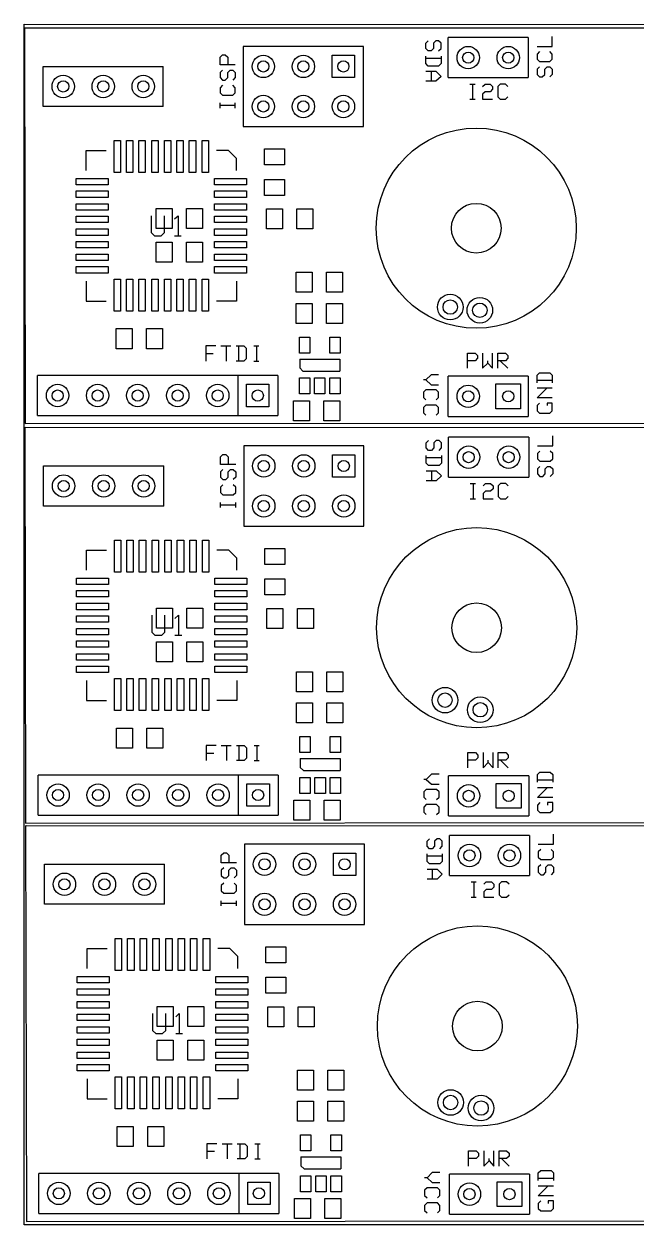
# Model space of a CAD drawing. Extents: x 0 to 7, y 0 to 3.
# Drawn here: x 0 to 1.532, y 0 to 3 of the extents above; entities that cross this region are included whole.
import ezdxf

# ---------------------------------------------------------------- set-up
doc = ezdxf.new("R2010")
doc.units = 0
doc.layers.get('0').update_dxf_attribs({"linetype": 'CONTINUOUS'})

msp = doc.modelspace()

# ---------------------------------------------------------------- linework, layer by layer
at = {"color": 7}
for p, q in [((0, 3), (6.998, 2.994)), ((0, 0), (0, 3)), ((0.001, 2.991), (0.003, 2.002)), ((6.993, 2.988), (0.002, 2.99)), ((0.848, 2.944), (0.548, 2.944)), ((0.548, 2.944), (0.548, 2.894)), ((0.848, 2.744), (0.848, 2.944)), ((1.004, 2.952), (1.01, 2.958)), ((1.004, 2.939), (1.004, 2.952)), ((1.029, 2.958), (1.023, 2.952)), ((1.023, 2.952), (1.023, 2.939)), ((1.036, 2.958), (1.029, 2.958)), ((1.042, 2.952), (1.036, 2.958)), ((1.042, 2.939), (1.042, 2.952)), ((1.06, 2.866), (1.06, 2.966)), ((1.26, 2.966), (1.06, 2.966)), ((1.26, 2.966), (1.26, 2.866)), ((1.282, 2.944), (1.32, 2.944)), ((1.32, 2.944), (1.32, 2.969)), ((0.49, 2.917), (0.496, 2.923)), ((0.49, 2.898), (0.49, 2.917)), ((0.496, 2.923), (0.503, 2.923)), ((0.503, 2.923), (0.509, 2.917)), ((0.509, 2.917), (0.509, 2.898)), ((0.77, 2.922), (0.826, 2.922)), ((0.77, 2.866), (0.77, 2.922)), ((0.826, 2.922), (0.826, 2.866)), ((1.01, 2.933), (1.004, 2.939)), ((1.004, 2.901), (1.004, 2.92)), ((1.042, 2.914), (1.004, 2.914)), ((1.017, 2.933), (1.01, 2.933)), ((1.023, 2.939), (1.017, 2.933)), ((1.036, 2.933), (1.042, 2.939)), ((1.042, 2.92), (1.042, 2.901)), ((1.288, 2.931), (1.282, 2.925)), ((1.282, 2.925), (1.282, 2.912)), ((1.282, 2.912), (1.288, 2.906)), ((1.32, 2.925), (1.314, 2.931)), ((1.314, 2.906), (1.32, 2.912)), ((1.32, 2.912), (1.32, 2.925)), ((0.048, 2.894), (0.348, 2.894)), ((0.048, 2.794), (0.048, 2.894)), ((0.348, 2.794), (0.348, 2.894)), ((0.528, 2.898), (0.49, 2.898)), ((0.496, 2.885), (0.49, 2.879)), ((0.509, 2.879), (0.515, 2.885)), ((0.515, 2.885), (0.522, 2.885)), ((0.522, 2.885), (0.528, 2.879)), ((0.548, 2.894), (0.548, 2.744)), ((1.01, 2.895), (1.004, 2.901)), ((1.004, 2.882), (1.029, 2.882)), ((1.036, 2.895), (1.01, 2.895)), ((1.017, 2.882), (1.017, 2.857)), ((1.029, 2.882), (1.042, 2.869)), ((1.042, 2.901), (1.036, 2.895)), ((1.288, 2.893), (1.282, 2.887)), ((1.282, 2.887), (1.282, 2.874)), ((1.288, 2.906), (1.314, 2.906)), ((1.301, 2.887), (1.307, 2.893)), ((1.301, 2.874), (1.301, 2.887)), ((1.307, 2.893), (1.314, 2.893)), ((1.314, 2.893), (1.32, 2.887)), ((1.32, 2.887), (1.32, 2.874)), ((0.49, 2.879), (0.49, 2.866)), ((0.49, 2.866), (0.496, 2.86)), ((0.496, 2.86), (0.503, 2.86)), ((0.503, 2.86), (0.509, 2.866)), ((0.509, 2.866), (0.509, 2.879)), ((0.528, 2.866), (0.522, 2.86)), ((0.528, 2.879), (0.528, 2.866)), ((0.826, 2.866), (0.77, 2.866)), ((1.029, 2.857), (1.004, 2.857)), ((1.042, 2.869), (1.029, 2.857)), ((1.06, 2.866), (1.26, 2.866)), ((1.114, 2.85), (1.127, 2.85)), ((1.121, 2.85), (1.121, 2.812)), ((1.146, 2.844), (1.152, 2.85)), ((1.152, 2.85), (1.165, 2.85)), ((1.165, 2.85), (1.171, 2.844)), ((1.19, 2.85), (1.184, 2.844)), ((1.203, 2.85), (1.19, 2.85)), ((1.209, 2.844), (1.203, 2.85)), ((1.282, 2.874), (1.288, 2.868)), ((1.288, 2.868), (1.295, 2.868)), ((1.295, 2.868), (1.301, 2.874)), ((1.32, 2.874), (1.314, 2.868)), ((0.496, 2.847), (0.49, 2.841)), ((0.49, 2.841), (0.49, 2.828)), ((0.49, 2.828), (0.496, 2.822)), ((0.496, 2.822), (0.522, 2.822)), ((0.528, 2.841), (0.522, 2.847)), ((0.522, 2.822), (0.528, 2.828)), ((0.528, 2.828), (0.528, 2.841)), ((1.152, 2.831), (1.146, 2.825)), ((1.146, 2.825), (1.146, 2.812)), ((1.165, 2.831), (1.152, 2.831)), ((1.171, 2.837), (1.165, 2.831)), ((1.171, 2.844), (1.171, 2.837)), ((1.184, 2.844), (1.184, 2.818)), ((0.348, 2.794), (0.048, 2.794)), ((0.49, 2.79), (0.49, 2.803)), ((0.49, 2.797), (0.528, 2.797)), ((0.528, 2.79), (0.528, 2.803)), ((1.114, 2.812), (1.127, 2.812)), ((1.146, 2.812), (1.171, 2.812)), ((1.184, 2.818), (1.19, 2.812)), ((1.19, 2.812), (1.203, 2.812)), ((1.203, 2.812), (1.209, 2.818)), ((0.548, 2.744), (0.848, 2.744)), ((0.225, 2.709), (0.241, 2.709)), ((0.225, 2.629), (0.225, 2.709)), ((0.241, 2.709), (0.241, 2.629)), ((0.256, 2.709), (0.272, 2.709)), ((0.256, 2.629), (0.256, 2.709)), ((0.272, 2.709), (0.272, 2.629)), ((0.287, 2.709), (0.303, 2.709)), ((0.287, 2.629), (0.287, 2.709)), ((0.303, 2.709), (0.303, 2.629)), ((0.319, 2.709), (0.335, 2.709)), ((0.319, 2.629), (0.319, 2.709)), ((0.335, 2.709), (0.335, 2.629)), ((0.351, 2.709), (0.367, 2.709)), ((0.351, 2.629), (0.351, 2.709)), ((0.367, 2.709), (0.367, 2.629)), ((0.382, 2.709), (0.398, 2.709)), ((0.382, 2.629), (0.382, 2.709)), ((0.398, 2.709), (0.398, 2.629)), ((0.413, 2.709), (0.429, 2.709)), ((0.413, 2.629), (0.413, 2.709)), ((0.429, 2.709), (0.429, 2.629)), ((0.445, 2.709), (0.461, 2.709)), ((0.445, 2.629), (0.445, 2.709)), ((0.461, 2.709), (0.461, 2.629)), ((0.155, 2.634), (0.155, 2.684)), ((0.155, 2.684), (0.205, 2.684)), ((0.511, 2.684), (0.481, 2.684)), ((0.531, 2.664), (0.511, 2.684)), ((0.601, 2.688), (0.651, 2.688)), ((0.601, 2.648), (0.601, 2.688)), ((0.651, 2.688), (0.651, 2.648)), ((0.531, 2.634), (0.531, 2.664)), ((0.651, 2.648), (0.601, 2.648)), ((0.13, 2.614), (0.21, 2.614)), ((0.13, 2.598), (0.13, 2.614)), ((0.21, 2.614), (0.21, 2.598)), ((0.241, 2.629), (0.225, 2.629)), ((0.272, 2.629), (0.256, 2.629)), ((0.303, 2.629), (0.287, 2.629)), ((0.335, 2.629), (0.319, 2.629)), ((0.367, 2.629), (0.351, 2.629)), ((0.398, 2.629), (0.382, 2.629)), ((0.429, 2.629), (0.413, 2.629)), ((0.461, 2.629), (0.445, 2.629)), ((0.476, 2.614), (0.556, 2.614)), ((0.476, 2.598), (0.476, 2.614)), ((0.556, 2.614), (0.556, 2.598)), ((0.601, 2.612), (0.651, 2.612)), ((0.601, 2.572), (0.601, 2.612)), ((0.651, 2.612), (0.651, 2.572)), ((0.21, 2.598), (0.13, 2.598)), ((0.13, 2.583), (0.21, 2.583)), ((0.13, 2.567), (0.13, 2.583)), ((0.21, 2.583), (0.21, 2.567)), ((0.556, 2.598), (0.476, 2.598)), ((0.476, 2.583), (0.556, 2.583)), ((0.476, 2.567), (0.476, 2.583)), ((0.556, 2.583), (0.556, 2.567)), ((0.21, 2.567), (0.13, 2.567)), ((0.13, 2.551), (0.21, 2.551)), ((0.13, 2.535), (0.13, 2.551)), ((0.21, 2.551), (0.21, 2.535)), ((0.556, 2.567), (0.476, 2.567)), ((0.476, 2.551), (0.556, 2.551)), ((0.476, 2.535), (0.476, 2.551)), ((0.556, 2.551), (0.556, 2.535)), ((0.651, 2.572), (0.601, 2.572)), ((0.21, 2.535), (0.13, 2.535)), ((0.13, 2.52), (0.21, 2.52)), ((0.13, 2.504), (0.13, 2.52)), ((0.21, 2.52), (0.21, 2.504)), ((0.318, 2.521), (0.318, 2.479)), ((0.33, 2.539), (0.37, 2.539)), ((0.33, 2.489), (0.33, 2.539)), ((0.351, 2.479), (0.351, 2.521)), ((0.37, 2.539), (0.37, 2.489)), ((0.376, 2.513), (0.385, 2.521)), ((0.385, 2.521), (0.385, 2.471)), ((0.406, 2.539), (0.446, 2.539)), ((0.406, 2.489), (0.406, 2.539)), ((0.446, 2.539), (0.446, 2.489)), ((0.556, 2.535), (0.476, 2.535)), ((0.476, 2.52), (0.556, 2.52)), ((0.476, 2.504), (0.476, 2.52)), ((0.556, 2.52), (0.556, 2.504)), ((0.606, 2.538), (0.646, 2.538)), ((0.606, 2.488), (0.606, 2.538)), ((0.646, 2.538), (0.646, 2.488)), ((0.682, 2.538), (0.722, 2.538)), ((0.682, 2.488), (0.682, 2.538)), ((0.722, 2.538), (0.722, 2.488)), ((0.21, 2.504), (0.13, 2.504)), ((0.556, 2.504), (0.476, 2.504)), ((0.13, 2.488), (0.21, 2.488)), ((0.13, 2.472), (0.13, 2.488)), ((0.21, 2.472), (0.13, 2.472)), ((0.21, 2.488), (0.21, 2.472)), ((0.318, 2.479), (0.326, 2.471)), ((0.326, 2.471), (0.343, 2.471)), ((0.37, 2.489), (0.33, 2.489)), ((0.343, 2.471), (0.351, 2.479)), ((0.376, 2.471), (0.393, 2.471)), ((0.446, 2.489), (0.406, 2.489)), ((0.476, 2.488), (0.556, 2.488)), ((0.476, 2.472), (0.476, 2.488)), ((0.556, 2.472), (0.476, 2.472)), ((0.556, 2.488), (0.556, 2.472)), ((0.646, 2.488), (0.606, 2.488)), ((0.722, 2.488), (0.682, 2.488)), ((0.13, 2.457), (0.21, 2.457)), ((0.13, 2.441), (0.13, 2.457)), ((0.21, 2.441), (0.13, 2.441)), ((0.21, 2.457), (0.21, 2.441)), ((0.33, 2.455), (0.37, 2.455)), ((0.33, 2.405), (0.33, 2.455)), ((0.37, 2.455), (0.37, 2.405)), ((0.406, 2.455), (0.446, 2.455)), ((0.406, 2.405), (0.406, 2.455)), ((0.446, 2.455), (0.446, 2.405)), ((0.476, 2.457), (0.556, 2.457)), ((0.476, 2.441), (0.476, 2.457)), ((0.556, 2.441), (0.476, 2.441)), ((0.556, 2.457), (0.556, 2.441)), ((0.13, 2.425), (0.21, 2.425)), ((0.13, 2.409), (0.13, 2.425)), ((0.21, 2.409), (0.13, 2.409)), ((0.21, 2.425), (0.21, 2.409)), ((0.37, 2.405), (0.33, 2.405)), ((0.446, 2.405), (0.406, 2.405)), ((0.476, 2.425), (0.556, 2.425)), ((0.476, 2.409), (0.476, 2.425)), ((0.556, 2.409), (0.476, 2.409)), ((0.556, 2.425), (0.556, 2.409)), ((0.13, 2.394), (0.21, 2.394)), ((0.13, 2.378), (0.13, 2.394)), ((0.21, 2.378), (0.13, 2.378)), ((0.21, 2.394), (0.21, 2.378)), ((0.476, 2.394), (0.556, 2.394)), ((0.476, 2.378), (0.476, 2.394)), ((0.556, 2.378), (0.476, 2.378)), ((0.556, 2.394), (0.556, 2.378)), ((0.68, 2.38), (0.72, 2.38)), ((0.68, 2.33), (0.68, 2.38)), ((0.72, 2.38), (0.72, 2.33)), ((0.756, 2.38), (0.796, 2.38)), ((0.756, 2.33), (0.756, 2.38)), ((0.796, 2.38), (0.796, 2.33)), ((0.155, 2.358), (0.155, 2.308)), ((0.225, 2.363), (0.241, 2.363)), ((0.225, 2.283), (0.225, 2.363)), ((0.241, 2.363), (0.241, 2.283)), ((0.256, 2.363), (0.272, 2.363)), ((0.256, 2.283), (0.256, 2.363)), ((0.272, 2.363), (0.272, 2.283)), ((0.287, 2.363), (0.303, 2.363)), ((0.287, 2.283), (0.287, 2.363)), ((0.303, 2.363), (0.303, 2.283)), ((0.319, 2.363), (0.335, 2.363)), ((0.319, 2.283), (0.319, 2.363)), ((0.335, 2.363), (0.335, 2.283)), ((0.351, 2.363), (0.367, 2.363)), ((0.351, 2.283), (0.351, 2.363)), ((0.367, 2.363), (0.367, 2.283)), ((0.382, 2.363), (0.398, 2.363)), ((0.382, 2.283), (0.382, 2.363)), ((0.398, 2.363), (0.398, 2.283)), ((0.413, 2.363), (0.429, 2.363)), ((0.413, 2.283), (0.413, 2.363)), ((0.429, 2.363), (0.429, 2.283)), ((0.445, 2.363), (0.461, 2.363)), ((0.445, 2.283), (0.445, 2.363)), ((0.461, 2.363), (0.461, 2.283)), ((0.531, 2.358), (0.531, 2.308)), ((0.72, 2.33), (0.68, 2.33)), ((0.796, 2.33), (0.756, 2.33)), ((0.155, 2.308), (0.205, 2.308)), ((0.241, 2.283), (0.225, 2.283)), ((0.272, 2.283), (0.256, 2.283)), ((0.303, 2.283), (0.287, 2.283)), ((0.335, 2.283), (0.319, 2.283)), ((0.367, 2.283), (0.351, 2.283)), ((0.398, 2.283), (0.382, 2.283)), ((0.429, 2.283), (0.413, 2.283)), ((0.461, 2.283), (0.445, 2.283)), ((0.531, 2.308), (0.481, 2.308)), ((0.68, 2.302), (0.72, 2.302)), ((0.68, 2.252), (0.68, 2.302)), ((0.72, 2.302), (0.72, 2.252)), ((0.756, 2.302), (0.796, 2.302)), ((0.756, 2.252), (0.756, 2.302)), ((0.796, 2.302), (0.796, 2.252)), ((0.72, 2.252), (0.68, 2.252)), ((0.796, 2.252), (0.756, 2.252)), ((0.23, 2.239), (0.27, 2.239)), ((0.23, 2.189), (0.23, 2.239)), ((0.27, 2.239), (0.27, 2.189)), ((0.306, 2.239), (0.346, 2.239)), ((0.306, 2.189), (0.306, 2.239)), ((0.346, 2.239), (0.346, 2.189)), ((0.479, 2.196), (0.454, 2.196)), ((0.454, 2.196), (0.454, 2.158)), ((0.492, 2.196), (0.517, 2.196)), ((0.505, 2.196), (0.505, 2.158)), ((0.53, 2.196), (0.549, 2.196)), ((0.536, 2.196), (0.536, 2.158)), ((0.549, 2.196), (0.555, 2.19)), ((0.555, 2.19), (0.555, 2.164)), ((0.574, 2.196), (0.587, 2.196)), ((0.581, 2.196), (0.581, 2.158)), ((0.688, 2.218), (0.714, 2.218)), ((0.688, 2.178), (0.688, 2.218)), ((0.714, 2.218), (0.714, 2.178)), ((0.764, 2.218), (0.79, 2.218)), ((0.764, 2.178), (0.764, 2.218)), ((0.79, 2.218), (0.79, 2.178)), ((0.27, 2.189), (0.23, 2.189)), ((0.346, 2.189), (0.306, 2.189)), ((0.454, 2.177), (0.473, 2.177)), ((0.555, 2.164), (0.549, 2.158)), ((0.714, 2.178), (0.688, 2.178)), ((0.689, 2.163), (0.689, 2.141)), ((0.689, 2.163), (0.789, 2.163)), ((0.79, 2.178), (0.764, 2.178)), ((0.789, 2.163), (0.789, 2.133)), ((1.108, 2.14), (1.108, 2.178)), ((1.108, 2.178), (1.127, 2.178)), ((1.127, 2.178), (1.133, 2.172)), ((1.133, 2.165), (1.127, 2.159)), ((1.133, 2.172), (1.133, 2.165)), ((1.146, 2.178), (1.146, 2.14)), ((1.171, 2.14), (1.171, 2.178)), ((1.184, 2.14), (1.184, 2.178)), ((1.184, 2.178), (1.203, 2.178)), ((1.203, 2.178), (1.209, 2.172)), ((1.209, 2.165), (1.203, 2.159)), ((1.209, 2.172), (1.209, 2.165)), ((0.549, 2.158), (0.53, 2.158)), ((0.574, 2.158), (0.587, 2.158)), ((0.689, 2.141), (0.697, 2.133)), ((0.697, 2.133), (0.789, 2.133)), ((1.127, 2.159), (1.108, 2.159)), ((1.146, 2.14), (1.159, 2.153)), ((1.159, 2.153), (1.159, 2.159)), ((1.159, 2.153), (1.171, 2.14)), ((1.203, 2.159), (1.184, 2.159)), ((1.19, 2.159), (1.209, 2.14)), ((0.034, 2.022), (0.034, 2.122)), ((0.634, 2.122), (0.034, 2.122)), ((0.534, 2.122), (0.534, 2.022)), ((0.556, 2.1), (0.612, 2.1)), ((0.556, 2.044), (0.556, 2.1)), ((0.612, 2.1), (0.612, 2.044)), ((0.634, 2.122), (0.634, 2.022)), ((0.688, 2.116), (0.714, 2.116)), ((0.688, 2.076), (0.688, 2.116)), ((0.714, 2.116), (0.714, 2.076)), ((0.726, 2.116), (0.752, 2.116)), ((0.726, 2.076), (0.726, 2.116)), ((0.752, 2.116), (0.752, 2.076)), ((0.764, 2.116), (0.79, 2.116)), ((0.764, 2.076), (0.764, 2.116)), ((0.79, 2.116), (0.79, 2.076)), ((1.004, 2.111), (0.998, 2.111)), ((1.017, 2.124), (1.004, 2.111)), ((1.004, 2.111), (1.017, 2.099)), ((1.036, 2.124), (1.017, 2.124)), ((1.06, 2.02), (1.06, 2.12)), ((1.26, 2.12), (1.06, 2.12)), ((1.179, 2.101), (1.241, 2.101)), ((1.179, 2.039), (1.179, 2.101)), ((1.241, 2.101), (1.241, 2.039)), ((1.26, 2.12), (1.26, 2.02)), ((1.282, 2.123), (1.288, 2.129)), ((1.282, 2.104), (1.282, 2.123)), ((1.282, 2.11), (1.32, 2.11)), ((1.288, 2.129), (1.314, 2.129)), ((1.314, 2.129), (1.32, 2.123)), ((1.32, 2.123), (1.32, 2.104)), ((0.714, 2.076), (0.688, 2.076)), ((0.752, 2.076), (0.726, 2.076)), ((0.79, 2.076), (0.764, 2.076)), ((1.004, 2.086), (0.998, 2.08)), ((0.998, 2.08), (0.998, 2.067)), ((1.03, 2.086), (1.004, 2.086)), ((1.017, 2.099), (1.036, 2.099)), ((1.036, 2.08), (1.03, 2.086)), ((1.036, 2.067), (1.036, 2.08)), ((1.282, 2.066), (1.307, 2.091)), ((1.282, 2.091), (1.32, 2.091)), ((0.612, 2.044), (0.556, 2.044)), ((0.673, 2.059), (0.713, 2.059)), ((0.673, 2.009), (0.673, 2.059)), ((0.713, 2.059), (0.713, 2.009)), ((0.749, 2.059), (0.789, 2.059)), ((0.749, 2.009), (0.749, 2.059)), ((0.789, 2.059), (0.789, 2.009)), ((0.998, 2.067), (1.004, 2.061)), ((1.004, 2.048), (0.998, 2.042)), ((0.998, 2.042), (0.998, 2.029)), ((1.03, 2.048), (1.004, 2.048)), ((1.03, 2.061), (1.036, 2.067)), ((1.036, 2.042), (1.03, 2.048)), ((1.036, 2.029), (1.036, 2.042)), ((1.32, 2.066), (1.282, 2.066)), ((1.288, 2.053), (1.282, 2.047)), ((1.282, 2.047), (1.282, 2.034)), ((1.32, 2.053), (1.307, 2.053)), ((1.307, 2.053), (1.307, 2.047)), ((1.32, 2.034), (1.32, 2.053)), ((0.034, 2.022), (0.634, 2.022)), ((0.998, 2.029), (1.004, 2.023)), ((1.03, 2.023), (1.036, 2.029)), ((1.06, 2.02), (1.26, 2.02)), ((1.241, 2.039), (1.179, 2.039)), ((1.282, 2.034), (1.288, 2.028)), ((1.288, 2.028), (1.314, 2.028)), ((1.314, 2.028), (1.32, 2.034)), ((0.002, 1.993), (0.004, 1.004)), ((0.003, 2.002), (6.993, 2.007)), ((6.994, 1.99), (0.003, 1.992)), ((0.713, 2.009), (0.673, 2.009)), ((0.789, 2.009), (0.749, 2.009)), ((1.005, 1.954), (1.011, 1.96)), ((1.005, 1.941), (1.005, 1.954)), ((1.03, 1.96), (1.024, 1.954)), ((1.024, 1.954), (1.024, 1.941)), ((1.037, 1.96), (1.03, 1.96)), ((1.043, 1.954), (1.037, 1.96)), ((1.043, 1.941), (1.043, 1.954)), ((1.061, 1.868), (1.061, 1.968)), ((1.261, 1.968), (1.061, 1.968)), ((1.261, 1.968), (1.261, 1.868)), ((1.321, 1.946), (1.321, 1.971)), ((0.491, 1.919), (0.497, 1.925)), ((0.497, 1.925), (0.504, 1.925)), ((0.504, 1.925), (0.51, 1.919)), ((0.849, 1.946), (0.549, 1.946)), ((0.549, 1.946), (0.549, 1.896)), ((0.771, 1.924), (0.827, 1.924)), ((0.771, 1.868), (0.771, 1.924)), ((0.827, 1.924), (0.827, 1.868)), ((0.849, 1.746), (0.849, 1.946)), ((1.011, 1.935), (1.005, 1.941)), ((1.005, 1.903), (1.005, 1.922)), ((1.018, 1.935), (1.011, 1.935)), ((1.024, 1.941), (1.018, 1.935)), ((1.037, 1.935), (1.043, 1.941)), ((1.043, 1.922), (1.043, 1.903)), ((1.283, 1.946), (1.321, 1.946)), ((1.289, 1.933), (1.283, 1.927)), ((1.283, 1.927), (1.283, 1.914)), ((1.321, 1.927), (1.315, 1.933)), ((1.321, 1.914), (1.321, 1.927)), ((0.049, 1.896), (0.349, 1.896)), ((0.049, 1.796), (0.049, 1.896)), ((0.349, 1.796), (0.349, 1.896)), ((0.491, 1.9), (0.491, 1.919)), ((0.529, 1.9), (0.491, 1.9)), ((0.51, 1.919), (0.51, 1.9)), ((0.549, 1.896), (0.549, 1.746)), ((1.043, 1.916), (1.005, 1.916)), ((1.011, 1.897), (1.005, 1.903)), ((1.037, 1.897), (1.011, 1.897)), ((1.043, 1.903), (1.037, 1.897)), ((1.283, 1.914), (1.289, 1.908)), ((1.289, 1.895), (1.283, 1.889)), ((1.289, 1.908), (1.315, 1.908)), ((1.302, 1.889), (1.308, 1.895)), ((1.308, 1.895), (1.315, 1.895)), ((1.315, 1.908), (1.321, 1.914)), ((1.315, 1.895), (1.321, 1.889)), ((0.497, 1.887), (0.491, 1.881)), ((0.491, 1.881), (0.491, 1.868)), ((0.491, 1.868), (0.497, 1.862)), ((0.497, 1.862), (0.504, 1.862)), ((0.504, 1.862), (0.51, 1.868)), ((0.51, 1.881), (0.516, 1.887)), ((0.51, 1.868), (0.51, 1.881)), ((0.516, 1.887), (0.523, 1.887)), ((0.523, 1.887), (0.529, 1.881)), ((0.529, 1.868), (0.523, 1.862)), ((0.529, 1.881), (0.529, 1.868)), ((0.827, 1.868), (0.771, 1.868)), ((1.005, 1.884), (1.03, 1.884)), ((1.018, 1.884), (1.018, 1.859)), ((1.03, 1.884), (1.043, 1.871)), ((1.043, 1.871), (1.03, 1.859)), ((1.061, 1.868), (1.261, 1.868)), ((1.283, 1.889), (1.283, 1.876)), ((1.283, 1.876), (1.289, 1.87)), ((1.289, 1.87), (1.296, 1.87)), ((1.296, 1.87), (1.302, 1.876)), ((1.302, 1.876), (1.302, 1.889)), ((1.321, 1.876), (1.315, 1.87)), ((1.321, 1.889), (1.321, 1.876)), ((0.497, 1.849), (0.491, 1.843)), ((0.491, 1.843), (0.491, 1.83)), ((0.491, 1.83), (0.497, 1.824)), ((0.529, 1.843), (0.523, 1.849)), ((0.523, 1.824), (0.529, 1.83)), ((0.529, 1.83), (0.529, 1.843)), ((1.03, 1.859), (1.005, 1.859)), ((1.115, 1.852), (1.128, 1.852)), ((1.122, 1.852), (1.122, 1.814)), ((1.147, 1.846), (1.153, 1.852)), ((1.153, 1.833), (1.147, 1.827)), ((1.153, 1.852), (1.166, 1.852)), ((1.166, 1.833), (1.153, 1.833)), ((1.166, 1.852), (1.172, 1.846)), ((1.172, 1.839), (1.166, 1.833)), ((1.172, 1.846), (1.172, 1.839)), ((1.191, 1.852), (1.185, 1.846)), ((1.185, 1.846), (1.185, 1.82)), ((1.204, 1.852), (1.191, 1.852)), ((1.21, 1.846), (1.204, 1.852)), ((0.491, 1.792), (0.491, 1.805)), ((0.497, 1.824), (0.523, 1.824)), ((0.529, 1.792), (0.529, 1.805)), ((1.115, 1.814), (1.128, 1.814)), ((1.147, 1.827), (1.147, 1.814)), ((1.147, 1.814), (1.172, 1.814)), ((1.185, 1.82), (1.191, 1.814)), ((1.191, 1.814), (1.204, 1.814)), ((1.204, 1.814), (1.21, 1.82)), ((0.349, 1.796), (0.049, 1.796)), ((0.491, 1.799), (0.529, 1.799)), ((0.549, 1.746), (0.849, 1.746)), ((0.226, 1.711), (0.242, 1.711)), ((0.226, 1.631), (0.226, 1.711)), ((0.242, 1.711), (0.242, 1.631)), ((0.257, 1.711), (0.273, 1.711)), ((0.257, 1.631), (0.257, 1.711)), ((0.273, 1.711), (0.273, 1.631)), ((0.288, 1.711), (0.304, 1.711)), ((0.288, 1.631), (0.288, 1.711)), ((0.304, 1.711), (0.304, 1.631)), ((0.32, 1.711), (0.336, 1.711)), ((0.32, 1.631), (0.32, 1.711)), ((0.336, 1.711), (0.336, 1.631)), ((0.352, 1.711), (0.368, 1.711)), ((0.352, 1.631), (0.352, 1.711)), ((0.368, 1.711), (0.368, 1.631)), ((0.383, 1.711), (0.399, 1.711)), ((0.383, 1.631), (0.383, 1.711)), ((0.399, 1.711), (0.399, 1.631)), ((0.414, 1.711), (0.43, 1.711)), ((0.414, 1.631), (0.414, 1.711)), ((0.43, 1.711), (0.43, 1.631)), ((0.446, 1.711), (0.462, 1.711)), ((0.446, 1.631), (0.446, 1.711)), ((0.462, 1.711), (0.462, 1.631)), ((0.156, 1.636), (0.156, 1.686)), ((0.156, 1.686), (0.206, 1.686)), ((0.512, 1.686), (0.482, 1.686)), ((0.532, 1.666), (0.512, 1.686)), ((0.602, 1.69), (0.652, 1.69)), ((0.602, 1.65), (0.602, 1.69)), ((0.652, 1.69), (0.652, 1.65)), ((0.532, 1.636), (0.532, 1.666)), ((0.652, 1.65), (0.602, 1.65)), ((0.242, 1.631), (0.226, 1.631)), ((0.273, 1.631), (0.257, 1.631)), ((0.304, 1.631), (0.288, 1.631)), ((0.336, 1.631), (0.32, 1.631)), ((0.368, 1.631), (0.352, 1.631)), ((0.399, 1.631), (0.383, 1.631)), ((0.43, 1.631), (0.414, 1.631)), ((0.462, 1.631), (0.446, 1.631)), ((0.131, 1.616), (0.211, 1.616)), ((0.131, 1.6), (0.131, 1.616)), ((0.211, 1.6), (0.131, 1.6)), ((0.211, 1.616), (0.211, 1.6)), ((0.477, 1.616), (0.557, 1.616)), ((0.477, 1.6), (0.477, 1.616)), ((0.557, 1.6), (0.477, 1.6)), ((0.557, 1.616), (0.557, 1.6)), ((0.602, 1.614), (0.652, 1.614)), ((0.602, 1.574), (0.602, 1.614)), ((0.652, 1.614), (0.652, 1.574)), ((0.131, 1.585), (0.211, 1.585)), ((0.131, 1.569), (0.131, 1.585)), ((0.211, 1.569), (0.131, 1.569)), ((0.211, 1.585), (0.211, 1.569)), ((0.477, 1.585), (0.557, 1.585)), ((0.477, 1.569), (0.477, 1.585)), ((0.557, 1.569), (0.477, 1.569)), ((0.557, 1.585), (0.557, 1.569)), ((0.652, 1.574), (0.602, 1.574)), ((0.131, 1.553), (0.211, 1.553)), ((0.131, 1.537), (0.131, 1.553)), ((0.211, 1.537), (0.131, 1.537)), ((0.211, 1.553), (0.211, 1.537)), ((0.331, 1.541), (0.371, 1.541)), ((0.331, 1.491), (0.331, 1.541)), ((0.371, 1.541), (0.371, 1.491)), ((0.407, 1.541), (0.447, 1.541)), ((0.407, 1.491), (0.407, 1.541)), ((0.447, 1.541), (0.447, 1.491)), ((0.477, 1.553), (0.557, 1.553)), ((0.477, 1.537), (0.477, 1.553)), ((0.557, 1.537), (0.477, 1.537)), ((0.557, 1.553), (0.557, 1.537)), ((0.607, 1.54), (0.647, 1.54)), ((0.607, 1.49), (0.607, 1.54)), ((0.647, 1.54), (0.647, 1.49)), ((0.683, 1.54), (0.723, 1.54)), ((0.683, 1.49), (0.683, 1.54)), ((0.723, 1.54), (0.723, 1.49)), ((0.131, 1.522), (0.211, 1.522)), ((0.131, 1.506), (0.131, 1.522)), ((0.211, 1.506), (0.131, 1.506)), ((0.211, 1.522), (0.211, 1.506)), ((0.319, 1.523), (0.319, 1.481)), ((0.352, 1.481), (0.352, 1.523)), ((0.377, 1.515), (0.386, 1.523)), ((0.386, 1.523), (0.386, 1.473)), ((0.477, 1.522), (0.557, 1.522)), ((0.477, 1.506), (0.477, 1.522)), ((0.557, 1.506), (0.477, 1.506)), ((0.557, 1.522), (0.557, 1.506)), ((0.131, 1.49), (0.211, 1.49)), ((0.131, 1.474), (0.131, 1.49)), ((0.211, 1.474), (0.131, 1.474)), ((0.211, 1.49), (0.211, 1.474)), ((0.319, 1.481), (0.327, 1.473)), ((0.327, 1.473), (0.344, 1.473)), ((0.371, 1.491), (0.331, 1.491)), ((0.344, 1.473), (0.352, 1.481)), ((0.377, 1.473), (0.394, 1.473)), ((0.447, 1.491), (0.407, 1.491)), ((0.477, 1.49), (0.557, 1.49)), ((0.477, 1.474), (0.477, 1.49)), ((0.557, 1.474), (0.477, 1.474)), ((0.557, 1.49), (0.557, 1.474)), ((0.647, 1.49), (0.607, 1.49)), ((0.723, 1.49), (0.683, 1.49)), ((0.131, 1.459), (0.211, 1.459)), ((0.131, 1.443), (0.131, 1.459)), ((0.211, 1.443), (0.131, 1.443)), ((0.211, 1.459), (0.211, 1.443)), ((0.331, 1.457), (0.371, 1.457)), ((0.331, 1.407), (0.331, 1.457)), ((0.371, 1.457), (0.371, 1.407)), ((0.407, 1.457), (0.447, 1.457)), ((0.407, 1.407), (0.407, 1.457)), ((0.447, 1.457), (0.447, 1.407)), ((0.477, 1.459), (0.557, 1.459)), ((0.477, 1.443), (0.477, 1.459)), ((0.557, 1.443), (0.477, 1.443)), ((0.557, 1.459), (0.557, 1.443)), ((0.131, 1.427), (0.211, 1.427)), ((0.131, 1.411), (0.131, 1.427)), ((0.211, 1.411), (0.131, 1.411)), ((0.211, 1.427), (0.211, 1.411)), ((0.477, 1.427), (0.557, 1.427)), ((0.477, 1.411), (0.477, 1.427)), ((0.557, 1.411), (0.477, 1.411)), ((0.557, 1.427), (0.557, 1.411)), ((0.131, 1.396), (0.211, 1.396)), ((0.131, 1.38), (0.131, 1.396)), ((0.211, 1.38), (0.131, 1.38)), ((0.211, 1.396), (0.211, 1.38)), ((0.371, 1.407), (0.331, 1.407)), ((0.447, 1.407), (0.407, 1.407)), ((0.477, 1.396), (0.557, 1.396)), ((0.477, 1.38), (0.477, 1.396)), ((0.557, 1.38), (0.477, 1.38)), ((0.557, 1.396), (0.557, 1.38)), ((0.681, 1.382), (0.721, 1.382)), ((0.681, 1.332), (0.681, 1.382)), ((0.721, 1.382), (0.721, 1.332)), ((0.757, 1.382), (0.797, 1.382)), ((0.757, 1.332), (0.757, 1.382)), ((0.797, 1.382), (0.797, 1.332)), ((0.156, 1.36), (0.156, 1.31)), ((0.226, 1.365), (0.242, 1.365)), ((0.226, 1.285), (0.226, 1.365)), ((0.242, 1.365), (0.242, 1.285)), ((0.257, 1.365), (0.273, 1.365)), ((0.257, 1.285), (0.257, 1.365)), ((0.273, 1.365), (0.273, 1.285)), ((0.288, 1.365), (0.304, 1.365)), ((0.288, 1.285), (0.288, 1.365)), ((0.304, 1.365), (0.304, 1.285)), ((0.32, 1.365), (0.336, 1.365)), ((0.32, 1.285), (0.32, 1.365)), ((0.336, 1.365), (0.336, 1.285)), ((0.352, 1.365), (0.368, 1.365)), ((0.352, 1.285), (0.352, 1.365)), ((0.368, 1.365), (0.368, 1.285)), ((0.383, 1.365), (0.399, 1.365)), ((0.383, 1.285), (0.383, 1.365)), ((0.399, 1.365), (0.399, 1.285)), ((0.414, 1.365), (0.43, 1.365)), ((0.414, 1.285), (0.414, 1.365)), ((0.43, 1.365), (0.43, 1.285)), ((0.446, 1.365), (0.462, 1.365)), ((0.446, 1.285), (0.446, 1.365)), ((0.462, 1.365), (0.462, 1.285)), ((0.532, 1.36), (0.532, 1.31)), ((0.721, 1.332), (0.681, 1.332)), ((0.797, 1.332), (0.757, 1.332)), ((0.156, 1.31), (0.206, 1.31)), ((0.532, 1.31), (0.482, 1.31)), ((0.681, 1.304), (0.721, 1.304)), ((0.681, 1.254), (0.681, 1.304)), ((0.721, 1.304), (0.721, 1.254)), ((0.757, 1.304), (0.797, 1.304)), ((0.757, 1.254), (0.757, 1.304)), ((0.797, 1.304), (0.797, 1.254)), ((0.242, 1.285), (0.226, 1.285)), ((0.273, 1.285), (0.257, 1.285)), ((0.304, 1.285), (0.288, 1.285)), ((0.336, 1.285), (0.32, 1.285)), ((0.368, 1.285), (0.352, 1.285)), ((0.399, 1.285), (0.383, 1.285)), ((0.43, 1.285), (0.414, 1.285)), ((0.462, 1.285), (0.446, 1.285)), ((0.231, 1.241), (0.271, 1.241)), ((0.231, 1.191), (0.231, 1.241)), ((0.271, 1.241), (0.271, 1.191)), ((0.307, 1.241), (0.347, 1.241)), ((0.307, 1.191), (0.307, 1.241)), ((0.347, 1.241), (0.347, 1.191)), ((0.721, 1.254), (0.681, 1.254)), ((0.797, 1.254), (0.757, 1.254)), ((0.689, 1.22), (0.715, 1.22)), ((0.689, 1.18), (0.689, 1.22)), ((0.715, 1.22), (0.715, 1.18)), ((0.765, 1.22), (0.791, 1.22)), ((0.765, 1.18), (0.765, 1.22)), ((0.791, 1.22), (0.791, 1.18)), ((0.271, 1.191), (0.231, 1.191)), ((0.347, 1.191), (0.307, 1.191)), ((0.48, 1.198), (0.455, 1.198)), ((0.455, 1.198), (0.455, 1.16)), ((0.455, 1.179), (0.474, 1.179)), ((0.493, 1.198), (0.518, 1.198)), ((0.506, 1.198), (0.506, 1.16)), ((0.531, 1.198), (0.55, 1.198)), ((0.537, 1.198), (0.537, 1.16)), ((0.55, 1.198), (0.556, 1.192)), ((0.556, 1.192), (0.556, 1.166)), ((0.575, 1.198), (0.588, 1.198)), ((0.582, 1.198), (0.582, 1.16)), ((0.715, 1.18), (0.689, 1.18)), ((0.791, 1.18), (0.765, 1.18)), ((1.109, 1.142), (1.109, 1.18)), ((1.109, 1.18), (1.128, 1.18)), ((1.128, 1.18), (1.134, 1.174)), ((1.134, 1.174), (1.134, 1.167)), ((1.147, 1.18), (1.147, 1.142)), ((1.172, 1.142), (1.172, 1.18)), ((1.185, 1.142), (1.185, 1.18)), ((1.185, 1.18), (1.204, 1.18)), ((1.204, 1.18), (1.21, 1.174)), ((1.21, 1.174), (1.21, 1.167)), ((0.55, 1.16), (0.531, 1.16)), ((0.556, 1.166), (0.55, 1.16)), ((0.575, 1.16), (0.588, 1.16)), ((0.69, 1.165), (0.69, 1.143)), ((0.69, 1.165), (0.79, 1.165)), ((0.69, 1.143), (0.698, 1.135)), ((0.79, 1.165), (0.79, 1.135)), ((1.128, 1.161), (1.109, 1.161)), ((1.134, 1.167), (1.128, 1.161)), ((1.147, 1.142), (1.16, 1.155)), ((1.16, 1.155), (1.16, 1.161)), ((1.16, 1.155), (1.172, 1.142)), ((1.204, 1.161), (1.185, 1.161)), ((1.191, 1.161), (1.21, 1.142)), ((1.21, 1.167), (1.204, 1.161)), ((0.035, 1.024), (0.035, 1.124)), ((0.635, 1.124), (0.035, 1.124)), ((0.535, 1.124), (0.535, 1.024)), ((0.635, 1.124), (0.635, 1.024)), ((0.689, 1.118), (0.715, 1.118)), ((0.689, 1.078), (0.689, 1.118)), ((0.698, 1.135), (0.79, 1.135)), ((0.715, 1.118), (0.715, 1.078)), ((0.727, 1.118), (0.753, 1.118)), ((0.727, 1.078), (0.727, 1.118)), ((0.753, 1.118), (0.753, 1.078)), ((0.765, 1.118), (0.791, 1.118)), ((0.765, 1.078), (0.765, 1.118)), ((0.791, 1.118), (0.791, 1.078)), ((1.005, 1.113), (0.999, 1.113)), ((1.018, 1.126), (1.005, 1.113)), ((1.005, 1.113), (1.018, 1.101)), ((1.037, 1.126), (1.018, 1.126)), ((1.061, 1.022), (1.061, 1.122)), ((1.261, 1.122), (1.061, 1.122)), ((1.261, 1.122), (1.261, 1.022)), ((1.283, 1.125), (1.289, 1.131)), ((1.283, 1.106), (1.283, 1.125)), ((1.283, 1.112), (1.321, 1.112)), ((1.289, 1.131), (1.315, 1.131)), ((1.315, 1.131), (1.321, 1.125)), ((1.321, 1.125), (1.321, 1.106)), ((0.557, 1.102), (0.613, 1.102)), ((0.557, 1.046), (0.557, 1.102)), ((0.613, 1.102), (0.613, 1.046)), ((1.005, 1.088), (0.999, 1.082)), ((0.999, 1.082), (0.999, 1.069)), ((1.031, 1.088), (1.005, 1.088)), ((1.018, 1.101), (1.037, 1.101)), ((1.037, 1.082), (1.031, 1.088)), ((1.037, 1.069), (1.037, 1.082)), ((1.18, 1.103), (1.242, 1.103)), ((1.18, 1.041), (1.18, 1.103)), ((1.242, 1.103), (1.242, 1.041)), ((1.283, 1.068), (1.308, 1.093)), ((1.283, 1.093), (1.321, 1.093)), ((0.674, 1.061), (0.714, 1.061)), ((0.674, 1.011), (0.674, 1.061)), ((0.715, 1.078), (0.689, 1.078)), ((0.714, 1.061), (0.714, 1.011)), ((0.753, 1.078), (0.727, 1.078)), ((0.75, 1.061), (0.79, 1.061)), ((0.75, 1.011), (0.75, 1.061)), ((0.791, 1.078), (0.765, 1.078)), ((0.79, 1.061), (0.79, 1.011)), ((0.999, 1.069), (1.005, 1.063)), ((1.005, 1.05), (0.999, 1.044)), ((1.031, 1.05), (1.005, 1.05)), ((1.031, 1.063), (1.037, 1.069)), ((1.037, 1.044), (1.031, 1.05)), ((1.321, 1.068), (1.283, 1.068)), ((1.289, 1.055), (1.283, 1.049)), ((1.321, 1.055), (1.308, 1.055)), ((1.308, 1.055), (1.308, 1.049)), ((1.321, 1.036), (1.321, 1.055)), ((0.035, 1.024), (0.635, 1.024)), ((0.613, 1.046), (0.557, 1.046)), ((0.999, 1.044), (0.999, 1.031)), ((0.999, 1.031), (1.005, 1.025)), ((1.031, 1.025), (1.037, 1.031)), ((1.037, 1.031), (1.037, 1.044)), ((1.061, 1.022), (1.261, 1.022)), ((1.242, 1.041), (1.18, 1.041)), ((1.283, 1.049), (1.283, 1.036)), ((1.283, 1.036), (1.289, 1.03)), ((1.289, 1.03), (1.315, 1.03)), ((1.315, 1.03), (1.321, 1.036)), ((0.004, 1.004), (6.994, 1.009)), ((0.004, 0.998), (0.006, 0.009)), ((6.996, 0.995), (0.005, 0.997)), ((0.714, 1.011), (0.674, 1.011)), ((0.79, 1.011), (0.75, 1.011)), ((1.007, 0.959), (1.013, 0.965)), ((1.032, 0.965), (1.026, 0.959)), ((1.039, 0.965), (1.032, 0.965)), ((1.045, 0.959), (1.039, 0.965)), ((1.063, 0.873), (1.063, 0.973)), ((1.263, 0.973), (1.063, 0.973)), ((1.263, 0.973), (1.263, 0.873)), ((1.323, 0.951), (1.323, 0.976)), ((0.493, 0.924), (0.499, 0.93)), ((0.499, 0.93), (0.506, 0.93)), ((0.506, 0.93), (0.512, 0.924)), ((0.851, 0.951), (0.551, 0.951)), ((0.551, 0.951), (0.551, 0.901)), ((0.851, 0.751), (0.851, 0.951)), ((1.007, 0.946), (1.007, 0.959)), ((1.013, 0.94), (1.007, 0.946)), ((1.02, 0.94), (1.013, 0.94)), ((1.026, 0.946), (1.02, 0.94)), ((1.026, 0.959), (1.026, 0.946)), ((1.039, 0.94), (1.045, 0.946)), ((1.045, 0.946), (1.045, 0.959)), ((1.285, 0.951), (1.323, 0.951)), ((1.291, 0.938), (1.285, 0.932)), ((1.285, 0.932), (1.285, 0.919)), ((1.323, 0.932), (1.317, 0.938)), ((1.323, 0.919), (1.323, 0.932)), ((0.051, 0.901), (0.351, 0.901)), ((0.051, 0.801), (0.051, 0.901)), ((0.351, 0.801), (0.351, 0.901)), ((0.493, 0.905), (0.493, 0.924)), ((0.531, 0.905), (0.493, 0.905)), ((0.512, 0.924), (0.512, 0.905)), ((0.551, 0.901), (0.551, 0.751)), ((0.773, 0.929), (0.829, 0.929)), ((0.773, 0.873), (0.773, 0.929)), ((0.829, 0.929), (0.829, 0.873)), ((1.007, 0.908), (1.007, 0.927)), ((1.045, 0.921), (1.007, 0.921)), ((1.013, 0.902), (1.007, 0.908)), ((1.039, 0.902), (1.013, 0.902)), ((1.045, 0.908), (1.039, 0.902)), ((1.045, 0.927), (1.045, 0.908)), ((1.285, 0.919), (1.291, 0.913)), ((1.291, 0.9), (1.285, 0.894)), ((1.291, 0.913), (1.317, 0.913)), ((1.304, 0.894), (1.31, 0.9)), ((1.31, 0.9), (1.317, 0.9)), ((1.317, 0.913), (1.323, 0.919)), ((1.317, 0.9), (1.323, 0.894)), ((0.499, 0.892), (0.493, 0.886)), ((0.493, 0.886), (0.493, 0.873)), ((0.493, 0.873), (0.499, 0.867)), ((0.506, 0.867), (0.512, 0.873)), ((0.512, 0.886), (0.518, 0.892)), ((0.512, 0.873), (0.512, 0.886)), ((0.518, 0.892), (0.525, 0.892)), ((0.525, 0.892), (0.531, 0.886)), ((0.531, 0.873), (0.525, 0.867)), ((0.531, 0.886), (0.531, 0.873)), ((0.829, 0.873), (0.773, 0.873)), ((1.007, 0.889), (1.032, 0.889)), ((1.02, 0.889), (1.02, 0.864)), ((1.032, 0.889), (1.045, 0.876)), ((1.045, 0.876), (1.032, 0.864)), ((1.063, 0.873), (1.263, 0.873)), ((1.285, 0.894), (1.285, 0.881)), ((1.285, 0.881), (1.291, 0.875)), ((1.291, 0.875), (1.298, 0.875)), ((1.298, 0.875), (1.304, 0.881)), ((1.304, 0.881), (1.304, 0.894)), ((1.323, 0.881), (1.317, 0.875)), ((1.323, 0.894), (1.323, 0.881)), ((0.499, 0.854), (0.493, 0.848)), ((0.493, 0.848), (0.493, 0.835)), ((0.499, 0.867), (0.506, 0.867)), ((0.531, 0.848), (0.525, 0.854)), ((0.531, 0.835), (0.531, 0.848)), ((1.032, 0.864), (1.007, 0.864)), ((1.117, 0.857), (1.13, 0.857)), ((1.124, 0.857), (1.124, 0.819)), ((1.149, 0.851), (1.155, 0.857)), ((1.155, 0.857), (1.168, 0.857)), ((1.168, 0.857), (1.174, 0.851)), ((1.174, 0.844), (1.168, 0.838)), ((1.174, 0.851), (1.174, 0.844)), ((1.193, 0.857), (1.187, 0.851)), ((1.187, 0.851), (1.187, 0.825)), ((1.206, 0.857), (1.193, 0.857)), ((1.212, 0.851), (1.206, 0.857)), ((0.493, 0.835), (0.499, 0.829)), ((0.493, 0.797), (0.493, 0.81)), ((0.499, 0.829), (0.525, 0.829)), ((0.525, 0.829), (0.531, 0.835)), ((0.531, 0.797), (0.531, 0.81)), ((1.117, 0.819), (1.13, 0.819)), ((1.155, 0.838), (1.149, 0.832)), ((1.149, 0.832), (1.149, 0.819)), ((1.149, 0.819), (1.174, 0.819)), ((1.168, 0.838), (1.155, 0.838)), ((1.187, 0.825), (1.193, 0.819)), ((1.193, 0.819), (1.206, 0.819)), ((1.206, 0.819), (1.212, 0.825)), ((0.351, 0.801), (0.051, 0.801)), ((0.493, 0.804), (0.531, 0.804)), ((0.551, 0.751), (0.851, 0.751)), ((0.158, 0.641), (0.158, 0.691)), ((0.158, 0.691), (0.208, 0.691)), ((0.228, 0.716), (0.244, 0.716)), ((0.228, 0.636), (0.228, 0.716)), ((0.244, 0.716), (0.244, 0.636)), ((0.259, 0.716), (0.275, 0.716)), ((0.259, 0.636), (0.259, 0.716)), ((0.275, 0.716), (0.275, 0.636)), ((0.29, 0.716), (0.306, 0.716)), ((0.29, 0.636), (0.29, 0.716)), ((0.306, 0.716), (0.306, 0.636)), ((0.322, 0.716), (0.338, 0.716)), ((0.322, 0.636), (0.322, 0.716)), ((0.338, 0.716), (0.338, 0.636)), ((0.354, 0.716), (0.37, 0.716)), ((0.354, 0.636), (0.354, 0.716)), ((0.37, 0.716), (0.37, 0.636)), ((0.385, 0.716), (0.401, 0.716)), ((0.385, 0.636), (0.385, 0.716)), ((0.401, 0.716), (0.401, 0.636)), ((0.416, 0.716), (0.432, 0.716)), ((0.416, 0.636), (0.416, 0.716)), ((0.432, 0.716), (0.432, 0.636)), ((0.448, 0.716), (0.464, 0.716)), ((0.448, 0.636), (0.448, 0.716)), ((0.464, 0.716), (0.464, 0.636)), ((0.514, 0.691), (0.484, 0.691)), ((0.534, 0.671), (0.514, 0.691)), ((0.604, 0.695), (0.654, 0.695)), ((0.604, 0.655), (0.604, 0.695)), ((0.654, 0.695), (0.654, 0.655)), ((0.534, 0.641), (0.534, 0.671)), ((0.244, 0.636), (0.228, 0.636)), ((0.275, 0.636), (0.259, 0.636)), ((0.306, 0.636), (0.29, 0.636)), ((0.338, 0.636), (0.322, 0.636)), ((0.37, 0.636), (0.354, 0.636)), ((0.401, 0.636), (0.385, 0.636)), ((0.432, 0.636), (0.416, 0.636)), ((0.464, 0.636), (0.448, 0.636)), ((0.654, 0.655), (0.604, 0.655)), ((0.133, 0.621), (0.213, 0.621)), ((0.133, 0.605), (0.133, 0.621)), ((0.213, 0.605), (0.133, 0.605)), ((0.213, 0.621), (0.213, 0.605)), ((0.479, 0.621), (0.559, 0.621)), ((0.479, 0.605), (0.479, 0.621)), ((0.559, 0.605), (0.479, 0.605)), ((0.559, 0.621), (0.559, 0.605)), ((0.604, 0.619), (0.654, 0.619)), ((0.604, 0.579), (0.604, 0.619)), ((0.654, 0.619), (0.654, 0.579)), ((0.133, 0.59), (0.213, 0.59)), ((0.133, 0.574), (0.133, 0.59)), ((0.213, 0.574), (0.133, 0.574)), ((0.213, 0.59), (0.213, 0.574)), ((0.479, 0.59), (0.559, 0.59)), ((0.479, 0.574), (0.479, 0.59)), ((0.559, 0.574), (0.479, 0.574)), ((0.559, 0.59), (0.559, 0.574)), ((0.654, 0.579), (0.604, 0.579)), ((0.133, 0.558), (0.213, 0.558)), ((0.133, 0.542), (0.133, 0.558)), ((0.213, 0.542), (0.133, 0.542)), ((0.213, 0.558), (0.213, 0.542)), ((0.333, 0.546), (0.373, 0.546)), ((0.333, 0.496), (0.333, 0.546)), ((0.373, 0.546), (0.373, 0.496)), ((0.409, 0.546), (0.449, 0.546)), ((0.409, 0.496), (0.409, 0.546)), ((0.449, 0.546), (0.449, 0.496)), ((0.479, 0.558), (0.559, 0.558)), ((0.479, 0.542), (0.479, 0.558)), ((0.559, 0.542), (0.479, 0.542)), ((0.559, 0.558), (0.559, 0.542)), ((0.609, 0.545), (0.649, 0.545)), ((0.609, 0.495), (0.609, 0.545)), ((0.649, 0.545), (0.649, 0.495)), ((0.685, 0.545), (0.725, 0.545)), ((0.685, 0.495), (0.685, 0.545)), ((0.725, 0.545), (0.725, 0.495)), ((0.133, 0.527), (0.213, 0.527)), ((0.133, 0.511), (0.133, 0.527)), ((0.213, 0.511), (0.133, 0.511)), ((0.213, 0.527), (0.213, 0.511)), ((0.321, 0.528), (0.321, 0.486)), ((0.354, 0.486), (0.354, 0.528)), ((0.379, 0.52), (0.388, 0.528)), ((0.388, 0.528), (0.388, 0.478)), ((0.479, 0.527), (0.559, 0.527)), ((0.479, 0.511), (0.479, 0.527)), ((0.559, 0.511), (0.479, 0.511)), ((0.559, 0.527), (0.559, 0.511)), ((0.133, 0.495), (0.213, 0.495)), ((0.133, 0.479), (0.133, 0.495)), ((0.213, 0.495), (0.213, 0.479)), ((0.321, 0.486), (0.329, 0.478)), ((0.373, 0.496), (0.333, 0.496)), ((0.346, 0.478), (0.354, 0.486)), ((0.449, 0.496), (0.409, 0.496)), ((0.479, 0.495), (0.559, 0.495)), ((0.479, 0.479), (0.479, 0.495)), ((0.559, 0.495), (0.559, 0.479)), ((0.649, 0.495), (0.609, 0.495)), ((0.725, 0.495), (0.685, 0.495)), ((0.213, 0.479), (0.133, 0.479)), ((0.133, 0.464), (0.213, 0.464)), ((0.133, 0.448), (0.133, 0.464)), ((0.213, 0.464), (0.213, 0.448)), ((0.329, 0.478), (0.346, 0.478)), ((0.333, 0.462), (0.373, 0.462)), ((0.333, 0.412), (0.333, 0.462)), ((0.373, 0.462), (0.373, 0.412)), ((0.379, 0.478), (0.396, 0.478)), ((0.409, 0.462), (0.449, 0.462)), ((0.409, 0.412), (0.409, 0.462)), ((0.449, 0.462), (0.449, 0.412)), ((0.559, 0.479), (0.479, 0.479)), ((0.479, 0.464), (0.559, 0.464)), ((0.479, 0.448), (0.479, 0.464)), ((0.559, 0.464), (0.559, 0.448)), ((0.213, 0.448), (0.133, 0.448)), ((0.133, 0.432), (0.213, 0.432)), ((0.133, 0.416), (0.133, 0.432)), ((0.213, 0.432), (0.213, 0.416)), ((0.559, 0.448), (0.479, 0.448)), ((0.479, 0.432), (0.559, 0.432)), ((0.479, 0.416), (0.479, 0.432)), ((0.559, 0.432), (0.559, 0.416)), ((0.213, 0.416), (0.133, 0.416)), ((0.133, 0.401), (0.213, 0.401)), ((0.133, 0.385), (0.133, 0.401)), ((0.213, 0.401), (0.213, 0.385)), ((0.373, 0.412), (0.333, 0.412)), ((0.449, 0.412), (0.409, 0.412)), ((0.559, 0.416), (0.479, 0.416)), ((0.479, 0.401), (0.559, 0.401)), ((0.479, 0.385), (0.479, 0.401)), ((0.559, 0.401), (0.559, 0.385)), ((0.213, 0.385), (0.133, 0.385)), ((0.158, 0.365), (0.158, 0.315)), ((0.228, 0.37), (0.244, 0.37)), ((0.228, 0.29), (0.228, 0.37)), ((0.244, 0.37), (0.244, 0.29)), ((0.259, 0.37), (0.275, 0.37)), ((0.259, 0.29), (0.259, 0.37)), ((0.275, 0.37), (0.275, 0.29)), ((0.29, 0.37), (0.306, 0.37)), ((0.29, 0.29), (0.29, 0.37)), ((0.306, 0.37), (0.306, 0.29)), ((0.322, 0.37), (0.338, 0.37)), ((0.322, 0.29), (0.322, 0.37)), ((0.338, 0.37), (0.338, 0.29)), ((0.354, 0.37), (0.37, 0.37)), ((0.354, 0.29), (0.354, 0.37)), ((0.37, 0.37), (0.37, 0.29)), ((0.385, 0.37), (0.401, 0.37)), ((0.385, 0.29), (0.385, 0.37)), ((0.401, 0.37), (0.401, 0.29)), ((0.416, 0.37), (0.432, 0.37)), ((0.416, 0.29), (0.416, 0.37)), ((0.432, 0.37), (0.432, 0.29)), ((0.448, 0.37), (0.464, 0.37)), ((0.448, 0.29), (0.448, 0.37)), ((0.464, 0.37), (0.464, 0.29)), ((0.559, 0.385), (0.479, 0.385)), ((0.534, 0.365), (0.534, 0.315)), ((0.683, 0.387), (0.723, 0.387)), ((0.683, 0.337), (0.683, 0.387)), ((0.723, 0.387), (0.723, 0.337)), ((0.759, 0.387), (0.799, 0.387)), ((0.759, 0.337), (0.759, 0.387)), ((0.799, 0.387), (0.799, 0.337)), ((0.723, 0.337), (0.683, 0.337)), ((0.799, 0.337), (0.759, 0.337)), ((0.158, 0.315), (0.208, 0.315)), ((0.534, 0.315), (0.484, 0.315)), ((0.683, 0.309), (0.723, 0.309)), ((0.683, 0.259), (0.683, 0.309)), ((0.723, 0.309), (0.723, 0.259)), ((0.759, 0.309), (0.799, 0.309)), ((0.759, 0.259), (0.759, 0.309)), ((0.799, 0.309), (0.799, 0.259)), ((0.244, 0.29), (0.228, 0.29)), ((0.275, 0.29), (0.259, 0.29)), ((0.306, 0.29), (0.29, 0.29)), ((0.338, 0.29), (0.322, 0.29)), ((0.37, 0.29), (0.354, 0.29)), ((0.401, 0.29), (0.385, 0.29)), ((0.432, 0.29), (0.416, 0.29)), ((0.464, 0.29), (0.448, 0.29)), ((0.233, 0.246), (0.273, 0.246)), ((0.233, 0.196), (0.233, 0.246)), ((0.273, 0.246), (0.273, 0.196)), ((0.309, 0.246), (0.349, 0.246)), ((0.309, 0.196), (0.309, 0.246)), ((0.349, 0.246), (0.349, 0.196)), ((0.723, 0.259), (0.683, 0.259)), ((0.799, 0.259), (0.759, 0.259)), ((0.691, 0.225), (0.717, 0.225)), ((0.691, 0.185), (0.691, 0.225)), ((0.717, 0.225), (0.717, 0.185)), ((0.767, 0.225), (0.793, 0.225)), ((0.767, 0.185), (0.767, 0.225)), ((0.793, 0.225), (0.793, 0.185)), ((0.273, 0.196), (0.233, 0.196)), ((0.349, 0.196), (0.309, 0.196)), ((0.482, 0.203), (0.457, 0.203)), ((0.457, 0.203), (0.457, 0.165)), ((0.457, 0.184), (0.476, 0.184)), ((0.495, 0.203), (0.52, 0.203)), ((0.508, 0.203), (0.508, 0.165)), ((0.533, 0.203), (0.552, 0.203)), ((0.539, 0.203), (0.539, 0.165)), ((0.552, 0.203), (0.558, 0.197)), ((0.558, 0.197), (0.558, 0.171)), ((0.577, 0.203), (0.59, 0.203)), ((0.584, 0.203), (0.584, 0.165)), ((0.717, 0.185), (0.691, 0.185)), ((0.793, 0.185), (0.767, 0.185)), ((1.111, 0.147), (1.111, 0.185)), ((1.111, 0.185), (1.13, 0.185)), ((1.13, 0.185), (1.136, 0.179)), ((1.149, 0.185), (1.149, 0.147)), ((1.174, 0.147), (1.174, 0.185)), ((1.187, 0.147), (1.187, 0.185)), ((1.187, 0.185), (1.206, 0.185)), ((1.206, 0.185), (1.212, 0.179)), ((0.552, 0.165), (0.533, 0.165)), ((0.558, 0.171), (0.552, 0.165)), ((0.577, 0.165), (0.59, 0.165)), ((0.692, 0.17), (0.692, 0.148)), ((0.692, 0.17), (0.792, 0.17)), ((0.792, 0.17), (0.792, 0.14)), ((1.13, 0.166), (1.111, 0.166)), ((1.136, 0.172), (1.13, 0.166)), ((1.136, 0.179), (1.136, 0.172)), ((1.149, 0.147), (1.162, 0.16)), ((1.162, 0.16), (1.162, 0.166)), ((1.162, 0.16), (1.174, 0.147)), ((1.206, 0.166), (1.187, 0.166)), ((1.193, 0.166), (1.212, 0.147)), ((1.212, 0.172), (1.206, 0.166)), ((1.212, 0.179), (1.212, 0.172)), ((0.037, 0.029), (0.037, 0.129)), ((0.637, 0.129), (0.037, 0.129)), ((0.537, 0.129), (0.537, 0.029)), ((0.637, 0.129), (0.637, 0.029)), ((0.691, 0.123), (0.717, 0.123)), ((0.691, 0.083), (0.691, 0.123)), ((0.692, 0.148), (0.7, 0.14)), ((0.7, 0.14), (0.792, 0.14)), ((0.717, 0.123), (0.717, 0.083)), ((0.729, 0.123), (0.755, 0.123)), ((0.729, 0.083), (0.729, 0.123)), ((0.755, 0.123), (0.755, 0.083)), ((0.767, 0.123), (0.793, 0.123)), ((0.767, 0.083), (0.767, 0.123)), ((0.793, 0.123), (0.793, 0.083)), ((1.02, 0.131), (1.007, 0.118)), ((1.039, 0.131), (1.02, 0.131)), ((1.063, 0.027), (1.063, 0.127)), ((1.263, 0.127), (1.063, 0.127)), ((1.263, 0.127), (1.263, 0.027)), ((1.285, 0.13), (1.291, 0.136)), ((1.285, 0.111), (1.285, 0.13)), ((1.291, 0.136), (1.317, 0.136)), ((1.317, 0.136), (1.323, 0.13)), ((1.323, 0.13), (1.323, 0.111)), ((0.559, 0.107), (0.615, 0.107)), ((0.559, 0.051), (0.559, 0.107)), ((0.615, 0.107), (0.615, 0.051)), ((1.007, 0.118), (1.001, 0.118)), ((1.007, 0.093), (1.001, 0.087)), ((1.007, 0.118), (1.02, 0.106)), ((1.033, 0.093), (1.007, 0.093)), ((1.02, 0.106), (1.039, 0.106)), ((1.039, 0.087), (1.033, 0.093)), ((1.182, 0.108), (1.244, 0.108)), ((1.182, 0.046), (1.182, 0.108)), ((1.244, 0.108), (1.244, 0.046)), ((1.285, 0.117), (1.323, 0.117)), ((1.285, 0.073), (1.31, 0.098)), ((1.285, 0.098), (1.323, 0.098)), ((0.676, 0.066), (0.716, 0.066)), ((0.676, 0.016), (0.676, 0.066)), ((0.717, 0.083), (0.691, 0.083)), ((0.716, 0.066), (0.716, 0.016)), ((0.755, 0.083), (0.729, 0.083)), ((0.752, 0.066), (0.792, 0.066)), ((0.752, 0.016), (0.752, 0.066)), ((0.793, 0.083), (0.767, 0.083)), ((0.792, 0.066), (0.792, 0.016)), ((1.001, 0.087), (1.001, 0.074)), ((1.001, 0.074), (1.007, 0.068)), ((1.033, 0.068), (1.039, 0.074)), ((1.039, 0.074), (1.039, 0.087)), ((1.323, 0.073), (1.285, 0.073)), ((1.291, 0.06), (1.285, 0.054)), ((1.323, 0.06), (1.31, 0.06)), ((1.31, 0.06), (1.31, 0.054)), ((1.323, 0.041), (1.323, 0.06)), ((0.615, 0.051), (0.559, 0.051)), ((1.007, 0.055), (1.001, 0.049)), ((1.001, 0.049), (1.001, 0.036)), ((1.001, 0.036), (1.007, 0.03)), ((1.033, 0.055), (1.007, 0.055)), ((1.039, 0.049), (1.033, 0.055)), ((1.033, 0.03), (1.039, 0.036)), ((1.039, 0.036), (1.039, 0.049)), ((1.244, 0.046), (1.182, 0.046)), ((1.285, 0.054), (1.285, 0.041)), ((1.285, 0.041), (1.291, 0.035)), ((1.291, 0.035), (1.317, 0.035)), ((1.317, 0.035), (1.323, 0.041)), ((7, 0), (0, 0)), ((0.006, 0.009), (6.996, 0.014)), ((0.037, 0.029), (0.637, 0.029)), ((0.716, 0.016), (0.676, 0.016)), ((0.792, 0.016), (0.752, 0.016)), ((1.063, 0.027), (1.263, 0.027))]:
    msp.add_line(p, q, dxfattribs=at)
for centre, radius in [((1.11, 2.916), 0.028), ((1.21, 2.916), 0.028), ((0.598, 2.894), 0.028), ((0.698, 2.894), 0.028), ((1.11, 2.916), 0.014), ((1.21, 2.916), 0.014), ((0.598, 2.894), 0.014), ((0.698, 2.894), 0.014), ((0.798, 2.894), 0.014), ((0.098, 2.844), 0.028), ((0.098, 2.844), 0.014), ((0.198, 2.844), 0.028), ((0.198, 2.844), 0.014), ((0.298, 2.844), 0.028), ((0.298, 2.844), 0.014), ((0.598, 2.794), 0.028), ((0.698, 2.794), 0.028), ((0.798, 2.794), 0.028), ((0.598, 2.794), 0.014), ((0.698, 2.794), 0.014), ((0.798, 2.794), 0.014), ((1.13, 2.49), 0.25), ((1.13, 2.49), 0.062), ((1.065, 2.293), 0.032), ((1.065, 2.293), 0.018), ((1.139, 2.285), 0.032), ((1.139, 2.285), 0.018), ((0.084, 2.072), 0.028), ((0.184, 2.072), 0.028), ((0.284, 2.072), 0.028), ((0.384, 2.072), 0.028), ((0.484, 2.072), 0.028), ((0.084, 2.072), 0.014), ((0.184, 2.072), 0.014), ((0.284, 2.072), 0.014), ((0.384, 2.072), 0.014), ((0.484, 2.072), 0.014), ((0.584, 2.072), 0.014), ((1.11, 2.07), 0.028), ((1.11, 2.07), 0.014), ((1.21, 2.07), 0.014), ((0.599, 1.896), 0.028), ((0.699, 1.896), 0.028), ((1.111, 1.918), 0.028), ((1.111, 1.918), 0.014), ((1.211, 1.918), 0.028), ((1.211, 1.918), 0.014), ((0.599, 1.896), 0.014), ((0.699, 1.896), 0.014), ((0.799, 1.896), 0.014), ((0.099, 1.846), 0.028), ((0.099, 1.846), 0.014), ((0.199, 1.846), 0.028), ((0.199, 1.846), 0.014), ((0.299, 1.846), 0.028), ((0.299, 1.846), 0.014), ((0.599, 1.796), 0.028), ((0.599, 1.796), 0.014), ((0.699, 1.796), 0.028), ((0.699, 1.796), 0.014), ((0.799, 1.796), 0.028), ((0.799, 1.796), 0.014), ((1.131, 1.492), 0.25), ((1.131, 1.492), 0.062), ((1.052, 1.311), 0.032), ((1.052, 1.311), 0.018), ((1.14, 1.287), 0.032), ((1.14, 1.287), 0.018), ((0.085, 1.074), 0.028), ((0.085, 1.074), 0.014), ((0.185, 1.074), 0.028), ((0.185, 1.074), 0.014), ((0.285, 1.074), 0.028), ((0.285, 1.074), 0.014), ((0.385, 1.074), 0.028), ((0.385, 1.074), 0.014), ((0.485, 1.074), 0.028), ((0.485, 1.074), 0.014), ((0.585, 1.074), 0.014), ((1.111, 1.072), 0.028), ((1.111, 1.072), 0.014), ((1.211, 1.072), 0.014), ((1.113, 0.923), 0.028), ((1.113, 0.923), 0.014), ((1.213, 0.923), 0.028), ((1.213, 0.923), 0.014), ((0.601, 0.901), 0.028), ((0.601, 0.901), 0.014), ((0.701, 0.901), 0.028), ((0.701, 0.901), 0.014), ((0.801, 0.901), 0.014), ((0.101, 0.851), 0.028), ((0.201, 0.851), 0.028), ((0.301, 0.851), 0.028), ((0.101, 0.851), 0.014), ((0.201, 0.851), 0.014), ((0.301, 0.851), 0.014), ((0.601, 0.801), 0.028), ((0.601, 0.801), 0.014), ((0.701, 0.801), 0.028), ((0.701, 0.801), 0.014), ((0.801, 0.801), 0.028), ((0.801, 0.801), 0.014), ((1.133, 0.497), 0.25), ((1.133, 0.497), 0.062), ((1.066, 0.306), 0.032), ((1.066, 0.306), 0.018), ((1.142, 0.292), 0.032), ((1.142, 0.292), 0.018), ((0.087, 0.079), 0.028), ((0.087, 0.079), 0.014), ((0.187, 0.079), 0.028), ((0.187, 0.079), 0.014), ((0.287, 0.079), 0.028), ((0.287, 0.079), 0.014), ((0.387, 0.079), 0.028), ((0.387, 0.079), 0.014), ((0.487, 0.079), 0.028), ((0.487, 0.079), 0.014), ((0.587, 0.079), 0.014), ((1.113, 0.077), 0.028), ((1.113, 0.077), 0.014), ((1.213, 0.077), 0.014)]:
    msp.add_circle(centre, radius, dxfattribs=at)

doc.saveas('drawing.dxf')
